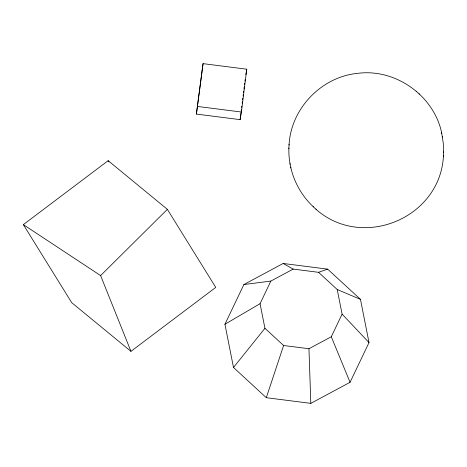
<?xml version="1.0" encoding="UTF-8"?>
<svg xmlns="http://www.w3.org/2000/svg" width="467" height="467" viewBox="0 0 467 467"><rect width="100%" height="100%" fill="white"/><g stroke="black" fill="none" stroke-linecap="round" stroke-linejoin="round"><path stroke-width="0.7" d="M313.445 206.875C297.298 191.978 288.104 169.906 288.904 147.951M289.055 145.004C290.813 108.753 321.337 76.868 357.442 73.377C395.502 68.188 434.228 95.776 441.788 133.41M313.123 206.583C358.936 251.748 440.469 219.578 443.463 155.599M443.615 152.645L443.463 144.449L441.642 132.71M288.869 148.716L289.085 144.233M443.434 156.363L443.65 151.88M196.397 114.082L203.046 63.64L246.769 69.204L241.398 112.033L240.12 119.645L196.397 114.082L203.046 63.64M240.12 119.645L241.019 112.506M241.194 111.076L241.375 109.652M241.643 107.509L241.824 106.079M242.18 103.225L242.361 101.8M242.63 99.658L242.811 98.228M243.079 96.091L243.254 94.661M243.523 92.519L243.704 91.094M243.972 88.952L244.241 86.809M244.51 84.667L244.69 83.243M244.959 81.1L245.134 79.67M245.84 74.738L246.769 69.204M266.295 397.697L283.609 345.504L264.935 328.301L260.061 303.69L270.86 281.076L293.194 269.091L318.547 272.314L327.659 269.138L360.46 299.353L369.018 342.58L350.052 382.304L310.818 403.36L266.295 397.697L233.494 367.482L224.936 324.256L243.897 284.531L283.136 263.476L327.659 269.138M283.609 345.504L308.956 348.732L331.296 336.742L342.095 314.128L337.221 289.517L318.547 272.314M233.494 367.482L264.935 328.301M130.953 351.347L100.609 275.577L167.367 209.344L108.151 160.677L23.35 224.621L71.731 302.686L130.953 351.347L215.754 287.403L167.367 209.344M224.936 324.256L260.061 303.69M243.897 284.531L270.86 281.076M197.669 106.47L241.398 112.033M337.221 289.517L360.46 299.353M283.136 263.476L293.194 269.091M23.35 224.621L100.609 275.577M416.313 91.252L416.611 91.52M419.074 93.721L419.395 94.013M315.908 209.076L316.206 209.344M342.095 314.128L369.018 342.58M108.151 160.677L108.922 161.921M331.296 336.742L350.052 382.304M442.383 136.352L442.529 137.065M289.989 163.532L290.135 164.244M290.731 167.186L290.877 167.887M308.956 348.732L310.818 403.36"/></g></svg>
